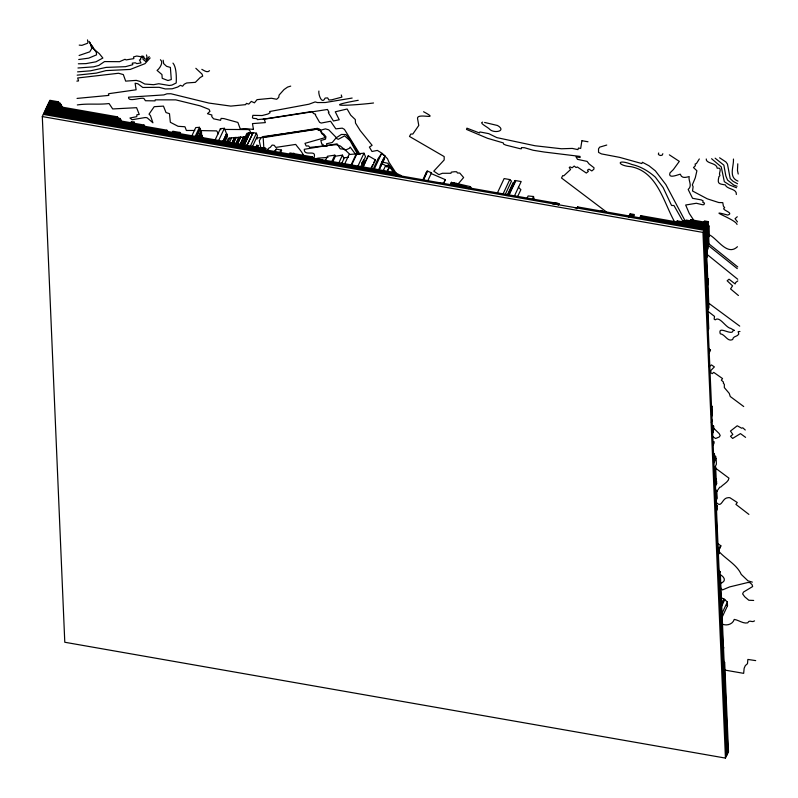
<?xml version="1.0" encoding="UTF-8"?>
<svg xmlns="http://www.w3.org/2000/svg" width="798" height="798" viewBox="0 0 798 798"><rect width="100%" height="100%" fill="white"/><g stroke="black" fill="none" stroke-linecap="round" stroke-linejoin="round"><path stroke-width="1.2" d="M577.762 206.941L576.824 208.647L577.762 206.941L704.494 229.166L708.764 328.826L708.255 329.913M606.749 145.046L599.667 147.141L598.53 148.837L598.54 152.378L601.453 153.904L619.647 157.366L641.821 163.55L642.42 162.273L648.964 165.755L655.358 170.852L665.901 184.627L685.672 221.954M733.442 159.041C733.961 166.573 728.245 177.176 737.97 181.106M708.484 232.308L708.794 225.704L708.285 226.792M160.428 59.74C163.799 62.005 159.929 68.329 157.076 70.424L161.954 74.583L162.203 78.324L167.929 80.528L171.281 79.571L170.383 67.421L166.573 66.314L163.68 63.641L163.151 60.219M737.781 163.819L737.472 170.423L738.22 174.034M629.033 216.637L628.425 216.248M292.936 153.765L293.844 153.156M314.023 159.131L318.083 158.134L327.998 157.415M708.983 366.521L709.013 365.983M257.086 139.052L257.275 137.934L266.672 137.096L317.065 129.176L319.519 130.254L320.287 129.515L320.986 130.114L325.414 128.877L328.726 129.825L336.407 137.685L341.394 134.453L345.893 134.533L350.492 140.169L358.93 154.483M386.621 166.942C386.89 161.645 392.217 170.114 392.666 171.58M450.571 184.567L451.449 182.303L453.643 183.241M424.466 177.385L426.86 171.301L427.618 171.141L431.509 172.817L431.209 173.565L445.284 179.64L444.396 181.874M149.206 56.598L145.705 61.456L143.022 59.371C143.859 55.85 139.54 57.506 140.657 59.68L139.391 59.94L141.007 62.912L136.857 63.631L135.341 62.793L132.239 63.152L132.787 64.678L125.495 66.683L106.124 67.401L90.433 70.832L77.576 71.86M724.175 663.427L724.684 662.34L728.504 751.586L725.452 758.1L64.788 642.25L42.304 116.568L49.935 100.289L58.503 101.785L58.833 103.55M57.995 102.872L58.503 101.785M60.089 103.241L59.581 104.329L60.788 106.024L61.296 104.947L60.089 103.241L49.426 101.376M60.129 105.595L60.638 104.508L48.917 102.453M61.326 105.805L60.838 107.171L61.326 105.805L48.409 103.541M116.997 117.914L117.505 116.837L47.9 104.628M119.71 119.57L120.219 118.483L47.391 105.715M120.648 120.907L121.156 119.82L46.883 106.802M131.431 121.625L131.002 123.391L131.431 121.625L134.154 122.104L134.234 123.89M133.645 123.191L134.154 122.104M143.48 126.084L143.989 125.007L46.374 107.89M166.343 131.271L166.852 130.184L45.865 108.967M172.328 132.318L172.837 131.231L180.548 132.588L180.039 133.675M191.819 135.939L195.729 127.6L199.44 127.301L199.979 128.658L196.079 136.997M195.041 136.687L199.44 127.301M196.238 136.987L199.979 128.658M197.485 137.855L200.906 130.563L200.148 128.648M198.183 137.855L201.276 131.62L198.343 137.874M199.67 137.206L201.625 133.037L201.116 131.6M199.839 137.406L201.305 134.273L200.787 133.037L201.625 133.037M200.079 137.396L201.305 134.273M200.837 137.505L201.954 135.411L201.545 134.263M215.041 140.089L220.418 128.628L224.398 128.298L226.552 133.685L222.652 142.024M218.542 140.807L224.398 128.298M222.812 142.004L226.552 133.685M223.52 142.064L227.141 134.772L226.722 133.665M223.729 142.064L227.141 134.772M225.046 141.545L227.49 136.328L226.931 134.772M226.472 142.433L228.428 138.263L236.088 137.396L233.714 142.792M227.959 142.303L229.864 138.024M229.634 142.144L231.55 137.884M231.59 143.74L234.522 137.485M232.148 142.852L234.592 137.635M233.156 143.65L236.088 137.396M235.47 144.518L238.891 137.216L240.667 137.116L237.305 144.518M236.008 143.59L238.941 137.336L236.158 137.575M237.245 144.408L240.667 137.116M239.769 145.216L243.679 136.877L245.345 136.857M239.829 145.336L243.679 136.877M241.435 145.196L246.881 133.326L249.894 132.877L243.969 145.834M242.871 144.767L248.368 133.027M242.941 144.957L248.447 133.216M243.889 145.695L249.894 132.877M253.136 132.628L246.921 145.455L253.136 132.628L256.427 133.206L257.455 135.85L252.457 146.533M250.422 146.014L256.427 133.206M256.747 145.246L256.108 147.401L256.747 145.246L258.402 145.535L257.584 147.271M261.225 149.086L261.734 147.999L45.356 110.054M264.966 147.859L264.148 149.595L265.026 150.253L265.834 148.518L263.42 147.59L262.612 149.326L260.258 149.416M273.794 152.199L276.327 149.056L281.634 150.243L280.467 152.717L279.988 152.378L281.145 149.894M275.17 151.53L276.327 149.056M289.395 154.024L289.903 152.937L312.287 156.857L313.165 158.473M311.779 157.954L312.287 156.867M325.524 160.408L327.479 156.238L334.821 155.171L335.399 156.209L332.467 162.463M331.898 161.425L334.821 155.171M338.561 163.47L342.472 155.131L335.399 156.209M341.594 163.66L344.028 158.453L342.472 155.131M344.706 163.889L349.095 154.513L363.978 153.216L365.494 156.627L360.606 167.051M351 165.116L356.367 153.645M351.369 165.615L356.736 154.144M357.634 166.762L363.978 153.216M362.651 166.682L368.307 155.8L375.469 159.919L371.07 169.296M362.94 167.261L368.307 155.8M371.25 167.71L372.716 164.588M373.304 168.847L378.053 158.712L381.464 153.755L385.165 155.909L378.302 170.553M374.072 169.525L381.464 153.755M380.157 165.715L383.848 157.824L384.576 158.243L378.771 170.622M378.87 170.114L384.576 158.243M383.06 171.121L385.634 165.635L381.983 163.53M387.1 172.079L389.165 167.68L385.634 165.635M400.825 175.52L395.08 172.558L394.062 174.732L396.895 176.099M400.247 176.378L400.756 175.301M422.661 180.258L426.86 171.301M423.419 180.099L427.618 171.141M427.838 180.657L431.509 172.817M443.179 184.119L445.284 179.64M450.401 184.547L451.449 182.303M454.162 182.912L452.915 183.241L451.897 185.415L453.144 185.086L454.162 182.912L469.842 186.513L471.049 187.39L470.541 188.478C465.134 186.612 458.281 183.63 452.406 184.328L452.815 185.056M452.386 185.156L453.404 182.981M456.117 183.261L455.099 185.435L461.962 187.051M468.815 188.687L469.832 186.513M503.109 193.844L509.802 179.56L504.137 178.572L497.443 192.857M505.294 194.333L511.478 181.136L509.802 179.56M507.039 195.62L513.224 182.433M515.119 180.498L507.757 195.161L515.199 180.508L508.855 195.191L508.506 194.792M508.216 195.59L515.199 180.508M514.491 195.849L521.184 181.555L515.967 180.647L508.855 195.191M517.792 196.228L520.875 189.635L518.391 187.281M527.189 197.944L528.116 195.969L533.533 196.498L534.171 199.849M532.146 199.46L533.533 196.498M552.406 203.67L552.904 202.582L43.83 113.316M558.361 204.896L558.999 203.65L553.104 202.612L552.605 203.699L558.49 204.737M577.253 208.378L577.762 207.29M628.654 217.096L630.23 213.794L634.35 214.512L633.333 216.687M639.856 217.824L640.874 215.66L705.512 226.991L708.963 307.519L707.946 309.694M676.754 221.944L677.263 220.866L706.021 225.904L707.327 256.407L706.819 257.495M707.088 250.752L707.597 249.664L706.529 224.817L682.599 220.627L682.091 221.704L682.879 222.652M685.622 221.156L686.13 220.068L707.038 223.729L708.085 248.148L707.577 249.235M690.11 220.767L690.619 219.679L707.547 222.652L708.534 245.644L708.025 246.732M703.946 222.014L704.454 220.926L708.055 221.565L708.973 242.991L708.464 244.078M725.452 758.1L702.968 232.418L708.055 221.565M707.776 279.729L708.285 278.642L707.996 284.876M708.993 353.285L710.499 350.063L708.943 348.906M711.557 407.1L712.025 406.102L712.285 412.177L711.646 414.371M711.936 416.017L712.305 412.835L711.427 414.232M711.297 422.302L712.065 420.656L711.666 419.578M713.342 425.873C709.821 432.955 715.786 423.389 712.624 426.661M712.624 432.097L713.781 429.623L713.631 426.072M712.664 432.975L713.123 431.977L712.664 433.035M713.103 443.279L713.911 441.543L713.991 443.409L713.083 445.075M713.621 455.498L714.439 453.763L714.649 458.7L713.831 460.436M713.781 460.845L715.816 456.496L713.951 455.219M713.941 462.85L716.135 458.162L716.395 464.157L714.19 468.845M714.22 469.513L714.729 468.436L726.978 754.838M714.41 469.593L715.666 466.91L714.759 469.154M714.789 469.872L715.676 467.199M715.237 480.356L716.155 478.401L715.706 467.917M715.277 481.284L716.444 478.81L715.317 482.172M714.499 484.366L716.554 481.413L716.644 483.668L715.487 486.142M715.387 483.887L716.554 481.413M715.776 492.984L716.794 490.81L715.118 489.334M716.095 500.336L717.113 498.161L716.794 490.81M716.385 507.139L717.202 505.403L717.362 509.144L716.544 510.88M718.2 549.443L719.008 547.697L719.247 553.174L717.921 555.368M718.769 549.263L719.547 547.069M718.749 549.553L719.716 547.488M718.449 550.72L720.863 545.832L717.801 543.548M718.449 550.979L720.863 545.832M719.217 573.363L720.035 571.627L718.13 570.171M719.387 577.383L720.404 575.208L727.995 752.674M721.252 604.425L724.025 599.049L724.754 599.597L720.893 607.847M721.123 605.223L724.025 599.049M722.04 613.313L727.347 601.981L724.754 599.597M722.2 617.054L727.507 605.722L727.347 601.981M723.197 648.624L723.706 647.547L723.307 649.213M629.163 216.019L630.23 213.794M676.834 221.714L677.263 220.866M706.25 158.972C705.721 163.79 716.893 162.642 717.173 168.188C722.639 167.161 718.918 172.877 719.537 174.433C720.295 175.51 719.836 175.989 718.978 176.488C717.073 184.069 718.838 183.789 725.392 184.927C726.679 189.445 737.172 188.478 736.315 194.522M119.072 120.478L120.219 118.483M150.144 57.935L144.987 63.66L130.264 69.426L106.014 70.603L96.388 73.097L77.167 75.162M658.719 152.987C656.574 155.081 662.849 157.056 662.839 153.715M699.337 158.942L696.395 163.6L695.138 163.959L695.377 165.775L693.492 167.55L696.903 170.772L695.277 177.804L692.315 184.907L693.113 186.702L692.534 191.001L707.287 198.832L718.749 202.532L722.789 202.652L723.367 206.064L724.664 207.699C719.866 209.804 735.058 212.807 727.726 215.071C704.026 208.637 735.906 219.38 737.043 224.487M387.419 170.273L389.165 167.68M373.693 162.503L375.469 159.919M178.932 132.877L179.291 132.368M458.252 183.799L463.628 177.535L459.758 173.046L457.364 172.996L456.745 171.789L454.69 171.72L451.299 172.129L450.94 173.276L442.391 173.276L438.92 174.652L433.773 171.161L444.167 159.959L444.187 156.588L409.484 136.448L410.79 134.044L412.825 134.044L418.78 125.436L417.613 118.912C415.888 111.82 441.783 121.356 423.558 111.75M716.315 492.027L719.766 487.189L720.714 487.079C723.058 484.426 728.774 481.763 728.953 478.162L715.616 468.207M558.999 203.65L553.104 202.612M209.535 70.703C207.5 73.197 203.929 70.443 201.824 69.346M581.902 140.697L580.675 148.438L578.47 148.029L577.922 149.625L572.296 148.418L561.463 148.767L534.999 145.755L496.845 137.615L488.725 133.635L479.907 131.949L479.458 132.957L466.9 128.159L466.511 129.426L487.548 138.303L503.279 142.902L503.678 144.169L505.902 145.126L520.236 148.717L521.373 148.767L521.433 147.6L524.525 147.73L533.134 150.253L544.156 152.019L580.056 156.418L580.106 157.535L575.996 156.797L577.493 159.351L587.089 161.396L589.064 163.929L594.021 167.76L593.862 169.236L591.827 170.932L588.974 169.166L587.468 170.173L588.355 171.4L586.321 173.046L577.343 166.982L576.086 167.55L574.191 166.064L572.096 167.809L570.001 166.862L569.253 167.58L570.59 169.505L563.747 175.849L562.77 175.55L561.513 177.994L606.32 211.859M600.854 211.031L601.502 210.443L603.408 211.749M713.582 460.725L716.135 458.162M713.033 455.149L714.439 453.763M715.188 492.456L715.736 491.907M712.305 412.835L712.105 413.374M708.963 351.539L710.499 350.063M451.349 185.505L452.267 184.927M718.739 553.632L719.247 553.174M752.344 582.131L747.975 580.844L741.232 574.39C737.013 564.735 725.751 559.099 718.779 551.298M264.158 149.854L265.834 148.518M737.442 246.722C727.197 256.537 717.442 238.562 709.232 234.772M737.272 216.757L735.068 218.692L737.492 221.904M719.796 583.577C726.419 581.652 725.412 577.503 719.547 574.161M313.863 157.974C317.484 148.368 304.028 157.356 304.277 149.306L337.085 143.83L340.217 148.837L344.507 149.266L349.404 153.974M253.435 129.376C248.986 129.226 245.265 127.939 240.348 129.136L237.884 122.443L223.839 118.583L221.096 118.393L220.587 120.308L213.585 118.822L211.779 116.618L211.869 115.012L207.48 113.705L209.954 111.341L209.066 109.376L200.168 105.855L175.789 99.87L155.231 99.84L155.041 100.867L145.406 100.728L144.189 98.792C142.662 96.388 127.939 102.842 128.528 97.206L163.859 94.912L166.952 93.805L170.902 93.745L208.877 103.062L230.812 106.104L245.654 104.648L246.392 103.381L248.796 104.099L251.3 101.396L254.432 102.832L257.056 99.64L271.41 98.254L276.687 99.271L278.702 97.416L279.13 95.032L284.028 89.566L287.579 87.082L290.721 86.114M754.549 620.904C751.886 623.068 749.492 619.108 747.666 622.859C743.128 623.926 738.639 620.026 734.25 619.418C732.783 624.345 726.449 626.231 721.891 623.946M358.232 100.299C313.375 108.348 362.063 104.568 373.534 102.982M442.661 183.241L441.713 183.321M575.099 207.889L577.333 207.56M79.102 55.481L89.765 51.82L91.87 48.319A28.798 20.748 25.1 0 1 90.284 43.052L89.077 41.356M712.764 436.686L715.656 438.491L719.267 436.955L720.205 435.509L719.148 433.533L712.843 427.389M76.867 81.127L78.553 80.897L77.675 77.975L118.573 73.256L123.331 74.583L125.675 81.127L136.268 80.369L140.069 81.446L144.767 84.029L153.615 84.698L158.772 83.73L169.216 85.476L171.909 85.097L176.208 82.972C176.548 76.678 176.328 66.882 172.976 63.112M77.326 104.937C88.309 103.281 97.845 104.877 109.077 103.55L112.688 108.947L136.598 107.69L139.241 114.433L136.917 114.752L136.747 116.648L129.944 118.024L132.069 119.73L144.887 117.585A4.579 3.292 25.1 0 1 147.211 117.865L152.917 122.792L150.453 115.62L149.027 114.144L154.223 106.683L163.46 106.124L166.014 112.558L169.475 113.665L170.333 122.284L178.104 126.303L184.956 126.752L186.383 130.473L194.782 130.473M352.147 98.054L325.265 102.523L317.434 102.563L315.15 101.925L308.926 104.219L269.594 111.53L270.093 112.708L267.889 114.034L262.123 115.54L252.856 115.341L252.437 117.635L253.066 118.303L256.816 118.673L257.375 119.63L269.135 118.463L327.469 109.476L329.035 112.259L328.357 112.568L328.806 113.506L333.424 120.967L339.25 119.77L335.27 111.79L347.12 109.007L350.731 115.201L355.3 119.56L355.499 123.052L360.207 130.573L372.117 145.326L369.394 147.081L371.988 151.49L377.344 150.413L382.322 153.425L387.499 158.732L389.025 162.363L396.197 173.296M319.669 159.949L321.794 159.7M343.409 157.804L348.526 157.296M77.047 98.413L108.837 95.401L108.438 93.895L109.535 93.575L136.119 89.795L135.121 83.231L137.874 83.77L142.802 87.471L159.041 87.301L165.286 88.937L172.208 88.797L177.745 87.012L180.388 85.326L182.612 86.214L184.218 84.229L186.682 82.972L195.37 82.344L200.188 77.516L202.702 76.099L202.044 74.114L195.839 68.299M482.64 122.114C478.471 122.852 488.655 127.6 489.703 129.336C494.142 133.745 507.069 131.032 497.513 125.495L484.605 122.453M256.926 145.665L258.402 145.535M249.964 133.027L252.926 132.638M240.727 137.216L243.729 136.997M261.076 147.68L263.42 147.59M201.954 135.411L203.221 138.782M224.378 129.436L248.198 129.555L249.634 130.244L251.22 133.715M201.844 130.613L216.687 130.892L218.472 133.795M78.713 59.521L88.748 58.134L96.518 54.863L96.398 52.528L89.635 42.623M77.965 67.98L93.695 66.823L98.772 65.446L104.538 61.576L119.58 61.675L125.007 59.291L126.134 59.91L133.855 58.613L133.505 56.957L136.727 56.03L141.685 56.848L141.825 56.02L143.58 56.349L144.628 58.872L146.064 59.281L147.071 57.237L146.493 54.942M739.955 331.489L738.16 331.679L738.788 334.123C736.813 337.125 733.272 335.778 732.624 339.569C727.457 342.152 725.212 334.322 720.255 333.783C717.811 325.664 729.053 334.153 732.394 331.968C733.302 328.696 737.182 332.337 730.788 328.417C725.641 327.699 719.766 315.759 715.227 319.838L714.12 319.12L714.549 316.417L708.105 311.429M78.344 63.8L86.034 63.611L95.969 61.805L102.872 58.035L99.251 53.606L92.408 47.86L92.817 46.932L90.314 43.92M753.681 600.445L748.833 600.256L744.753 596.814L742.619 593.902L743.507 592.056L752.634 586.56L752.115 584.725L749.99 582.64L747.916 582.49L729.552 586.939L722.499 589.912L720.005 587.338M737.073 186.263L733.831 185.126L727.557 180.069L725.851 175.979L723.866 165.166L715.118 158.184M44.848 111.141L395.08 172.558M44.339 112.229L394.571 173.645L399.299 175.929M629.722 214.881L633.841 215.6M640.365 216.747L705.003 228.078L708.454 308.607M43.321 114.403L703.986 230.253L726.469 755.925M42.304 116.568L702.968 232.418M755.696 660.614L747.876 659.437L747.487 663.687L745.332 665.592L744.155 668.235L743.666 673.352L724.853 670.081M737.522 183.759L733.083 181.316L730.2 178.592L727.467 164.089L725.931 161.974L719.606 157.795M582.101 140.727L587.996 141.765M736.584 187.769L729.691 185.076L724.335 181.685L721.252 166.882L711.587 158.732M252.776 146.792L253.744 147.131M145.535 126.523L144.029 126.094L143.989 125.007M709.043 366.601L711.487 364.925L714.37 366.91L710.37 370.98L710.948 371.449L710.27 372.257L712.205 373.664L713.721 372.367L722.549 378.571L721.362 380.157L723.487 382.112L723.337 383.309L724.335 384.267L724.335 387.579L729.252 393.404L730.26 396.506L743.726 406.541M79.211 45.117L81.895 45.356L87.431 43.321L87.989 42.533L87.491 39.9M440.436 183.121L439.249 182.652M381.943 161.914L387.898 163.341L394.611 172.637M383.589 158.563L384.147 158.862M707.327 256.407L706.689 256.048L706.659 253.245M709.223 303.559L739.726 326.123M669.362 154.852L679.317 161.376L673.382 169.545L669.981 172.887C667.707 179.301 678.2 174.523 680.285 174.193C681.652 178.762 685.881 177.435 689.183 176.558C688.056 180.557 692.784 185.655 688.165 189.465L692.564 198.303L701.292 199.899L703.138 200.887L702.789 202.313L704.534 203.101L703.966 204.637L702.689 204.777L696.355 203.261L685.672 205.016L689.253 213.425L694.2 220.916M640.874 215.66L642.849 216.906M715.277 482.71L716.644 483.668M715.148 500.945C721.811 510.092 721.542 498.161 727.756 497.762A4.728 3.411 25.1 0 1 729.961 497.762L737.282 502.521L735.916 504.386L748.893 514.401M726.649 605.084L727.507 605.722M690.619 219.679L692.195 220.856M720.754 597.094L723.666 599.278M745.591 437.364L740.464 433.613L732.644 438.431L730.519 436.297L732.833 434.441L730.459 431.08L737.242 425.773L741.621 428.207L742.768 427.798L745.282 430.012M708.365 245.515L737.272 268.637M707.816 242.961L737.751 266.941M706.749 254.163L737.721 279.26M738.419 295.509L730.559 288.906L732.564 285.844L727.148 280.776L729.033 279.21L735.128 283.948L735.666 282.502L737.791 280.906M166.852 130.184L168.149 131.65M682.599 220.627L683.387 221.565M60.638 104.508L63.052 107.82M355.609 154.383L350.152 147.041L349.404 148.308L345.265 150.174L340.357 146.014L336.167 144.667L309.744 147.411L308.557 145.954L306.163 145.994L304.976 143.341L325.165 137.615L320.766 130.842L316.407 129.176L263.121 136.588L263.839 148.119M362.402 161.396L364.357 164.258M361.863 163.201L363.669 165.884M361.743 162.692L363.778 165.785M363.469 160.009L364.756 161.984M363.06 160.877L364.746 163.55M360.137 154.603L344.427 129.376L342.272 128.149L335.828 128.857L330.581 121.256L321.205 123.062L319.579 122.333L315.36 114.992L315.619 114.264L313.544 113.486L311.878 111.53L263.23 119.191L264.417 119.69L265.355 122.603L252.467 123.61L253.455 129.356M452.915 183.241L453.324 183.969M341.275 94.972L341.913 97.097L331.769 99.8L328.916 100.039L327.649 97.895L325.125 98.084C321.933 105.236 318.133 94.104 318.891 91.052M357.654 154.403L349.983 140.598L344.636 135.899L338.272 139.311L335.898 138.134L332.257 142.483L326.512 143.77L327.14 146.114L324.068 146.383L322.881 144.318L321.843 144.209L320.846 140.488L325.524 139.161L325.943 136.757L323.789 134.134L321.853 133.805L319.529 129.077L317.375 128.348L261.255 137.436L259.27 140.727L260.966 148.478M682.978 221.365L673.951 205.495L671.557 205.485L663.108 187.49L655.348 177.146C648.634 171.251 640.744 166.413 631.916 164.498C616.375 158.333 616.625 165.665 631.038 166.692C657.532 171.869 663.387 201.934 674.659 221.954M303.938 156.348C302.033 151.421 298.582 148.508 295.709 144.418L275.779 147.411L274.213 145.316L272.148 145.076L270.332 147.341L268.248 148.488L267.749 150.682M708.195 235.789L708.724 237.006L709.232 235.919L708.794 225.704M117.505 116.837L118.044 118.244M220.418 128.628L220.827 129.755M200.906 130.563L201.276 131.62M61.296 104.947L61.705 106.892M720.035 571.627L720.195 575.468M716.285 491.897L716.604 499.249M719.896 576.296L727.487 753.761M392.297 172.059L392.297 173.046"/></g></svg>
